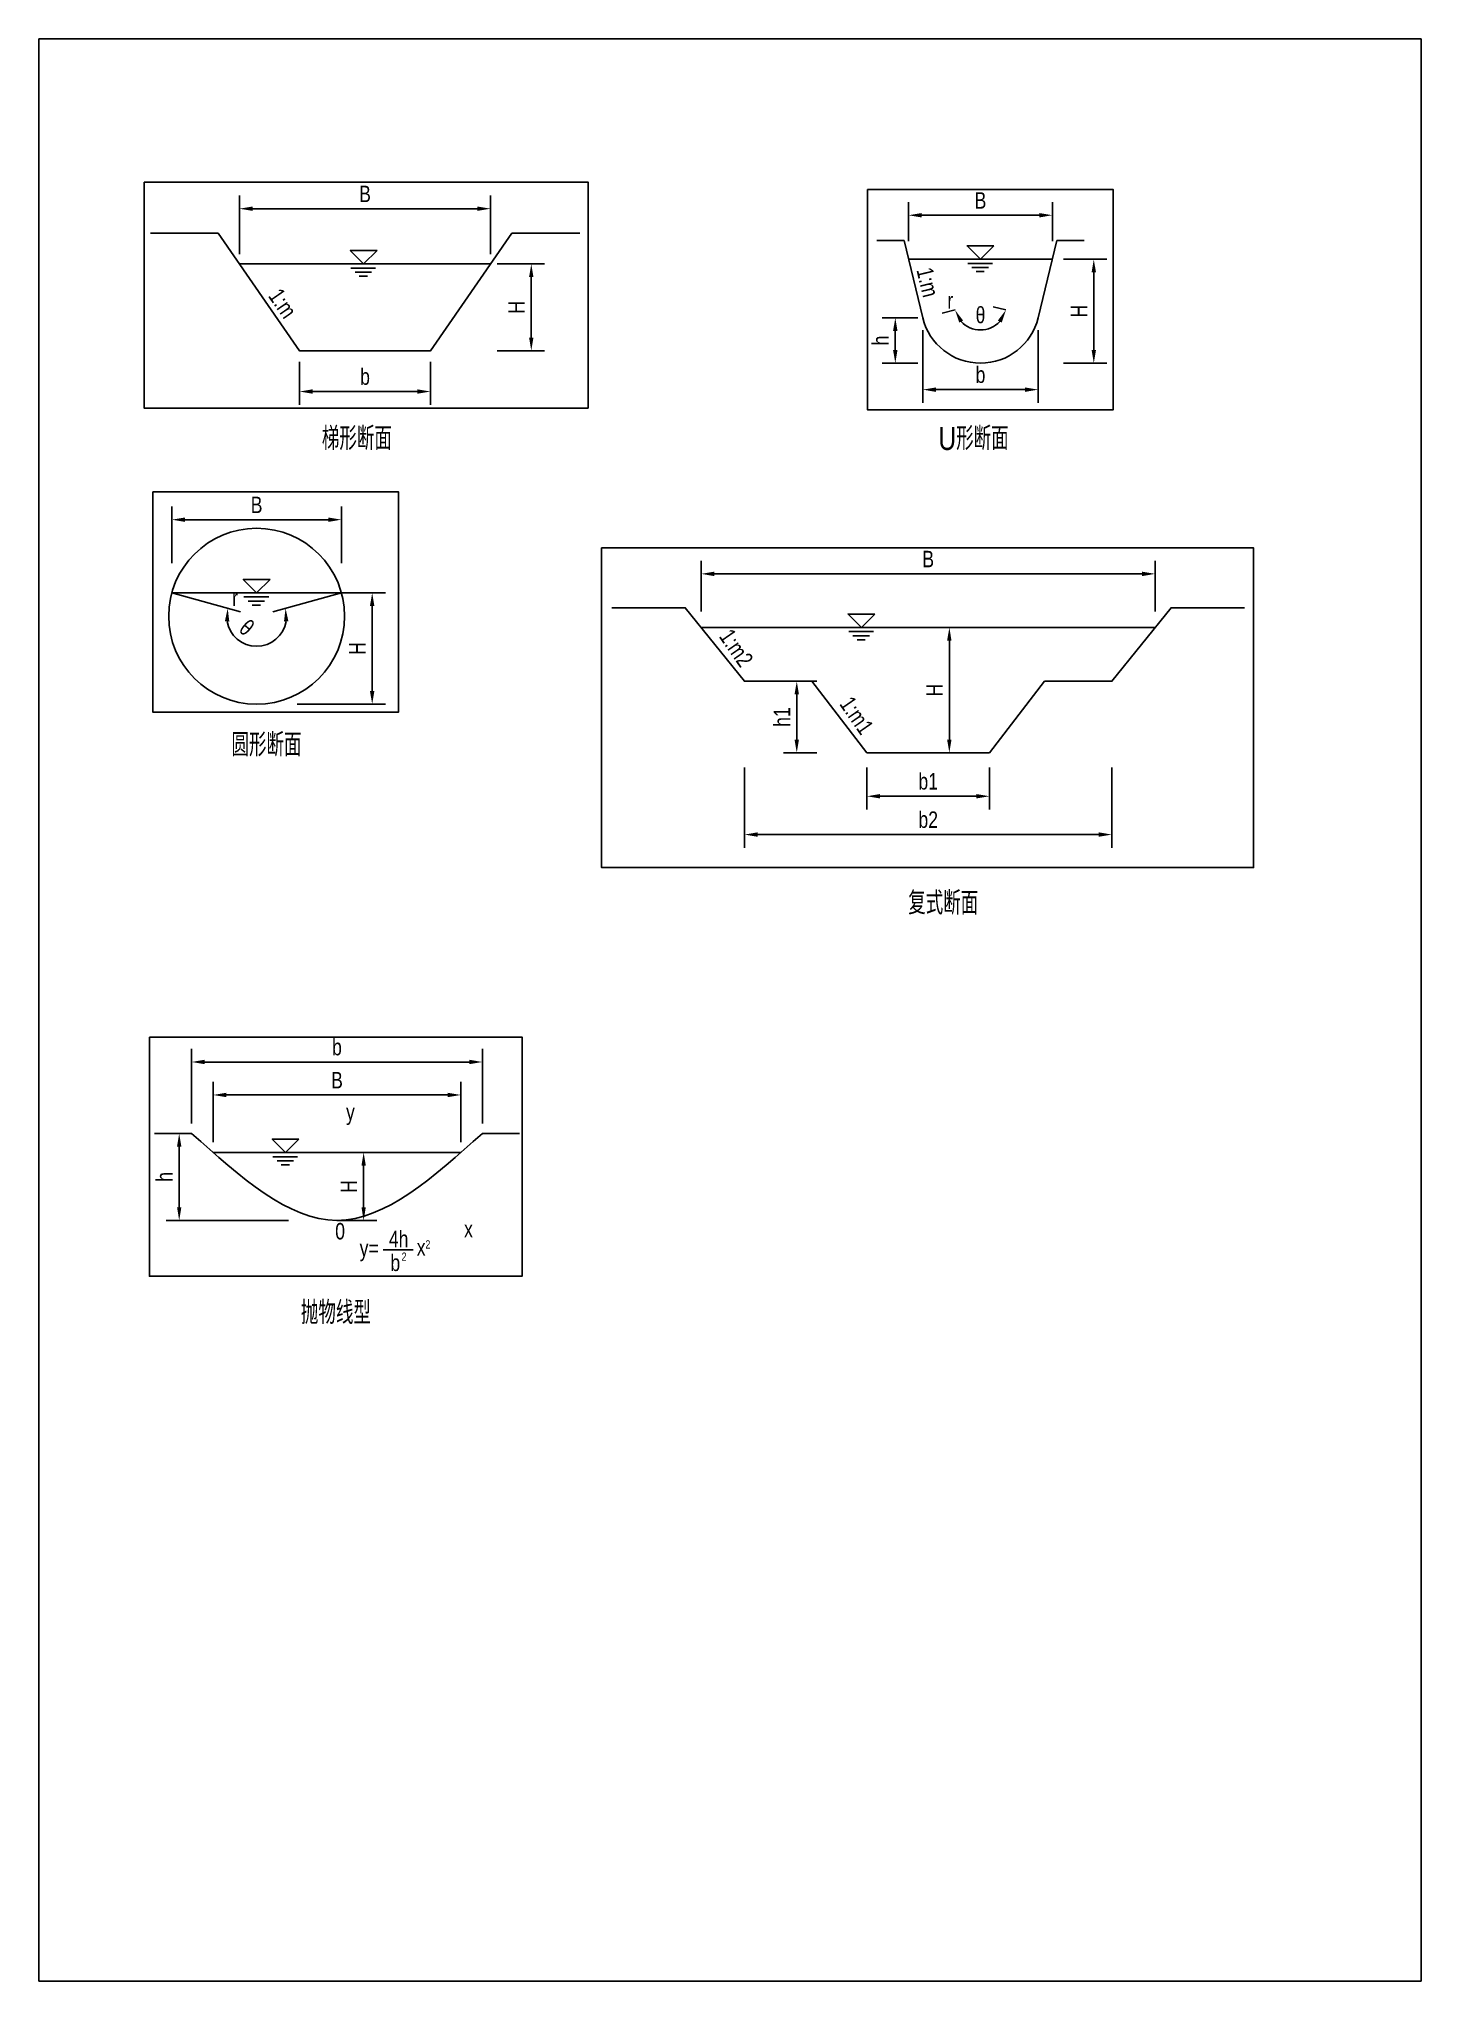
# Model space of a CAD drawing. Extents: x 128 to 338, y 196 to 491.
import ezdxf
from ezdxf.enums import TextEntityAlignment as Align

# ---------------------------------------------------------------- set-up
doc = ezdxf.new("R2010")
doc.units = 0
doc.header["$PDMODE"] = 3
doc.header["$PDSIZE"] = 1.5
doc.layers.get('0').update_dxf_attribs({"linetype": 'CONTINUOUS'})
doc.layers.get('DEFPOINTS').update_dxf_attribs({"linetype": 'CONTINUOUS'})
for name, color, linetype in [('DIM', 4, 'CONTINUOUS'), ('图框', 7, 'CONTINUOUS'), ('标注', 3, 'CONTINUOUS'), ('符号', 9, 'CONTINUOUS')]:
    doc.layers.add(name, color=color, linetype=linetype)
doc.styles.add('hz', font='simp1.shx', dxfattribs={"width": 0.8, "bigfont": 'hz.shx'})
doc.dimstyles.new('ZDM', dxfattribs={"dimtxt": 2.5, "dimasz": 2, "dimexe": 2, "dimexo": 0, "dimgap": 1, "dimtad": 1, "dimtoh": 1, "dimdec": 0, "dimzin": 0, "dimdsep": 46, "dimtxsty": 'hz', "dimcen": 0, "dimclrd": 9, "dimclre": 9, "dimclrt": 3, "dimadec": 0, "dimazin": 0, "dimtfac": 1, "dimtdec": 0, "dimtix": 1, "dimtofl": 0, "dimtmove": 2, "dimatfit": 3, "dimfxl": 1, "dimtolj": 1, "dimtzin": 0, "dimarcsym": 0})

# ---------------------------------------------------------------- blocks, each defined once
blk = doc.blocks.new('*D5')
at = {"layer": 'DEFPOINTS', "color": 0}
for p in [(197.13, 465.2), (158.96, 458.31), (197.13, 458.31)]:
    blk.add_point(p, dxfattribs=at)
at = {"layer": 'DIM', "color": 9, "lineweight": -2}
for p, q in [((158.96, 458.31), (158.96, 467.2)), ((197.13, 458.31), (197.13, 467.2)), ((160.96, 465.2), (195.13, 465.2))]:
    blk.add_line(p, q, dxfattribs=at)
at = {"layer": 'DIM', "color": 9}
for points in [[(160.96, 465.53), (160.96, 464.87), (158.96, 465.2)], [(195.13, 465.53), (195.13, 464.87), (197.13, 465.2)]]:
    blk.add_solid(points, dxfattribs=at)
at = {"layer": 'DIM', "color": 3, "insert": (178.05, 467.45), "char_height": 2.5, "attachment_point": 5, "style": 'hz'}
blk.add_mtext('\\A1;B', dxfattribs=at)
blk = doc.blocks.new('*D6')
at = {"layer": 'DEFPOINTS', "color": 0}
for p in [(198.1, 456.81), (203.31, 456.81), (198.1, 443.63)]:
    blk.add_point(p, dxfattribs=at)
at = {"layer": 'DIM', "color": 9, "lineweight": -2}
for p, q in [((198.1, 456.81), (205.31, 456.81)), ((203.31, 445.63), (203.31, 454.81)), ((198.1, 443.63), (205.31, 443.63))]:
    blk.add_line(p, q, dxfattribs=at)
at = {"layer": 'DIM', "color": 9}
for points in [[(202.97, 454.81), (203.64, 454.81), (203.31, 456.81)], [(202.97, 445.63), (203.64, 445.63), (203.31, 443.63)]]:
    blk.add_solid(points, dxfattribs=at)
at = {"layer": 'DIM', "color": 3, "insert": (201.06, 450.22), "char_height": 2.5, "attachment_point": 5, "rotation": 90, "style": 'hz'}
blk.add_mtext('\\A1;H', dxfattribs=at)
blk = doc.blocks.new('*D7')
at = {"layer": 'DEFPOINTS', "color": 0}
for p in [(168.09, 441.93), (188, 441.93), (188, 437.43)]:
    blk.add_point(p, dxfattribs=at)
at = {"layer": 'DIM', "color": 9, "lineweight": -2}
for p, q in [((168.09, 441.93), (168.09, 435.43)), ((188, 441.93), (188, 435.43)), ((170.09, 437.43), (186, 437.43))]:
    blk.add_line(p, q, dxfattribs=at)
at = {"layer": 'DIM', "color": 9}
for points in [[(170.09, 437.77), (170.09, 437.1), (168.09, 437.43)], [(186, 437.77), (186, 437.1), (188, 437.43)]]:
    blk.add_solid(points, dxfattribs=at)
at = {"layer": 'DIM', "color": 3, "insert": (178.05, 439.68), "char_height": 2.5, "attachment_point": 5, "style": 'hz'}
blk.add_mtext('\\A1;b', dxfattribs=at)
blk = doc.blocks.new('*D8')
at = {"layer": 'DEFPOINTS', "color": 0}
for p in [(267.68, 449.82), (271.55, 450.76), (275.42, 449.82), (269.83, 447.16)]:
    blk.add_point(p, dxfattribs=at)
at = {"layer": 'DIM', "color": 9, "lineweight": -2}
for p, q in [((267.68, 449.82), (265.73, 449.35)), ((275.42, 449.82), (273.47, 450.29))]:
    blk.add_line(p, q, dxfattribs=at)
blk.add_arc((271.55, 450.76), 3.98, 222.7309, 317.2691, dxfattribs=at)
at = {"layer": 'DIM', "color": 9}
for points in [[(268.33, 447.9), (268.91, 448.21), (267.68, 449.82)], [(274.18, 448.21), (274.77, 447.9), (275.42, 449.82)]]:
    blk.add_solid(points, dxfattribs=at)
at = {"layer": 'DIM', "color": 3, "insert": (271.55, 449.04), "char_height": 2.5, "attachment_point": 5, "style": 'hz'}
blk.add_mtext('\\A1;θ', dxfattribs=at)
blk = doc.blocks.new('*D9')
at = {"layer": 'DEFPOINTS', "color": 0}
for p in [(282.47, 464.21), (260.62, 460.29), (282.47, 460.29)]:
    blk.add_point(p, dxfattribs=at)
at = {"layer": 'DIM', "color": 9, "lineweight": -2}
for p, q in [((260.62, 460.29), (260.62, 466.21)), ((282.47, 460.29), (282.47, 466.21)), ((262.62, 464.21), (280.47, 464.21))]:
    blk.add_line(p, q, dxfattribs=at)
at = {"layer": 'DIM', "color": 9}
for points in [[(262.62, 464.54), (262.62, 463.87), (260.62, 464.21)], [(280.47, 464.54), (280.47, 463.87), (282.47, 464.21)]]:
    blk.add_solid(points, dxfattribs=at)
at = {"layer": 'DIM', "color": 3, "insert": (271.55, 466.46), "char_height": 2.5, "attachment_point": 5, "style": 'hz'}
blk.add_mtext('\\A1;B', dxfattribs=at)
blk = doc.blocks.new('*D10')
at = {"layer": 'DEFPOINTS', "color": 0}
for p in [(284.15, 457.52), (288.76, 457.52), (284.15, 441.74)]:
    blk.add_point(p, dxfattribs=at)
at = {"layer": 'DIM', "color": 9, "lineweight": -2}
for p, q in [((284.15, 457.52), (290.76, 457.52)), ((288.76, 443.74), (288.76, 455.52)), ((284.15, 441.74), (290.76, 441.74))]:
    blk.add_line(p, q, dxfattribs=at)
at = {"layer": 'DIM', "color": 9}
for points in [[(288.43, 455.52), (289.1, 455.52), (288.76, 457.52)], [(288.43, 443.74), (289.1, 443.74), (288.76, 441.74)]]:
    blk.add_solid(points, dxfattribs=at)
at = {"layer": 'DIM', "color": 3, "insert": (286.51, 449.63), "char_height": 2.5, "attachment_point": 5, "rotation": 90, "style": 'hz'}
blk.add_mtext('\\A1;H', dxfattribs=at)
blk = doc.blocks.new('*D11')
at = {"layer": 'DEFPOINTS', "color": 0}
for p in [(262.78, 446.77), (280.31, 446.77), (280.31, 437.72)]:
    blk.add_point(p, dxfattribs=at)
at = {"layer": 'DIM', "color": 9, "lineweight": -2}
for p, q in [((262.78, 446.77), (262.78, 435.72)), ((280.31, 446.77), (280.31, 435.72)), ((264.78, 437.72), (278.31, 437.72))]:
    blk.add_line(p, q, dxfattribs=at)
at = {"layer": 'DIM', "color": 9}
for points in [[(264.78, 438.05), (264.78, 437.38), (262.78, 437.72)], [(278.31, 438.05), (278.31, 437.38), (280.31, 437.72)]]:
    blk.add_solid(points, dxfattribs=at)
at = {"layer": 'DIM', "color": 3, "insert": (271.55, 439.97), "char_height": 2.5, "attachment_point": 5, "style": 'hz'}
blk.add_mtext('\\A1;b', dxfattribs=at)
blk = doc.blocks.new('*D12')
at = {"layer": 'DEFPOINTS', "color": 0}
for p in [(258.61, 448.63), (262.01, 448.63), (262.01, 441.74)]:
    blk.add_point(p, dxfattribs=at)
at = {"layer": 'DIM', "color": 9, "lineweight": -2}
for p, q in [((262.01, 448.63), (256.61, 448.63)), ((258.61, 443.74), (258.61, 446.63)), ((262.01, 441.74), (256.61, 441.74))]:
    blk.add_line(p, q, dxfattribs=at)
at = {"layer": 'DIM', "color": 9}
for points in [[(258.27, 446.63), (258.94, 446.63), (258.61, 448.63)], [(258.27, 443.74), (258.94, 443.74), (258.61, 441.74)]]:
    blk.add_solid(points, dxfattribs=at)
at = {"layer": 'DIM', "color": 3, "insert": (256.36, 445.18), "char_height": 2.5, "attachment_point": 5, "rotation": 90, "style": 'hz'}
blk.add_mtext('\\A1;h', dxfattribs=at)
blk = doc.blocks.new('*D13')
at = {"layer": 'DEFPOINTS', "color": 0}
for p in [(148.71, 406.86), (174.46, 406.86), (161.58, 403.3), (164.21, 399.58)]:
    blk.add_point(p, dxfattribs=at)
at = {"layer": 'DIM', "color": 9, "lineweight": -2}
for p, q in [((148.71, 406.86), (159.12, 403.98)), ((174.46, 406.86), (164.05, 403.98))]:
    blk.add_line(p, q, dxfattribs=at)
blk.add_arc((161.58, 403.3), 4.56, 189.9185, 350.0815, dxfattribs=at)
at = {"layer": 'DIM', "color": 9}
for points in [[(156.76, 402.54), (157.43, 402.5), (157.19, 404.52)], [(165.74, 402.5), (166.41, 402.54), (165.98, 404.52)]]:
    blk.add_solid(points, dxfattribs=at)
at = {"layer": 'DIM', "color": 3, "insert": (160.08, 401.57), "char_height": 2.5, "attachment_point": 5, "rotation": 318.9149, "style": 'hz'}
blk.add_mtext('\\A1;θ', dxfattribs=at)
blk = doc.blocks.new('*D14')
at = {"layer": 'DEFPOINTS', "color": 0}
for p in [(174.46, 417.97), (148.71, 411.38), (174.46, 411.38)]:
    blk.add_point(p, dxfattribs=at)
at = {"layer": 'DIM', "color": 9, "lineweight": -2}
for p, q in [((148.71, 411.38), (148.71, 419.97)), ((174.46, 411.38), (174.46, 419.97)), ((150.71, 417.97), (172.46, 417.97))]:
    blk.add_line(p, q, dxfattribs=at)
at = {"layer": 'DIM', "color": 9}
for points in [[(150.71, 418.3), (150.71, 417.63), (148.71, 417.97)], [(172.46, 418.3), (172.46, 417.63), (174.46, 417.97)]]:
    blk.add_solid(points, dxfattribs=at)
at = {"layer": 'DIM', "color": 3, "insert": (161.58, 420.22), "char_height": 2.5, "attachment_point": 5, "style": 'hz'}
blk.add_mtext('\\A1;B', dxfattribs=at)
blk = doc.blocks.new('*D15')
at = {"layer": 'DEFPOINTS', "color": 0}
for p in [(161.58, 406.86), (179.14, 406.86), (167.76, 389.94)]:
    blk.add_point(p, dxfattribs=at)
at = {"layer": 'DIM', "color": 9, "lineweight": -2}
for p, q in [((161.58, 406.86), (181.14, 406.86)), ((179.14, 391.94), (179.14, 404.86)), ((167.76, 389.94), (181.14, 389.94))]:
    blk.add_line(p, q, dxfattribs=at)
at = {"layer": 'DIM', "color": 9}
for points in [[(178.8, 404.86), (179.47, 404.86), (179.14, 406.86)], [(178.8, 391.94), (179.47, 391.94), (179.14, 389.94)]]:
    blk.add_solid(points, dxfattribs=at)
at = {"layer": 'DIM', "color": 3, "insert": (176.89, 398.4), "char_height": 2.5, "attachment_point": 5, "rotation": 90, "style": 'hz'}
blk.add_mtext('\\A1;H', dxfattribs=at)
blk = doc.blocks.new('*D16')
at = {"layer": 'DEFPOINTS', "color": 0}
for p in [(254.3, 380.32), (272.91, 380.32), (272.91, 375.96)]:
    blk.add_point(p, dxfattribs=at)
at = {"layer": 'DIM', "color": 9, "lineweight": -2}
for p, q in [((254.3, 380.32), (254.3, 373.96)), ((272.91, 380.32), (272.91, 373.96)), ((256.3, 375.96), (270.91, 375.96))]:
    blk.add_line(p, q, dxfattribs=at)
at = {"layer": 'DIM', "color": 9}
for points in [[(256.3, 376.3), (256.3, 375.63), (254.3, 375.96)], [(270.91, 376.3), (270.91, 375.63), (272.91, 375.96)]]:
    blk.add_solid(points, dxfattribs=at)
at = {"layer": 'DIM', "color": 3, "insert": (263.61, 378.21), "char_height": 2.5, "attachment_point": 5, "style": 'hz'}
blk.add_mtext('\\A1;b1', dxfattribs=at)
blk = doc.blocks.new('*D17')
at = {"layer": 'DEFPOINTS', "color": 0}
for p in [(235.7, 380.32), (291.52, 380.32), (291.52, 370.14)]:
    blk.add_point(p, dxfattribs=at)
at = {"layer": 'DIM', "color": 9, "lineweight": -2}
for p, q in [((235.7, 380.32), (235.7, 368.14)), ((291.52, 380.32), (291.52, 368.14)), ((237.7, 370.14), (289.52, 370.14))]:
    blk.add_line(p, q, dxfattribs=at)
at = {"layer": 'DIM', "color": 9}
for points in [[(237.7, 370.48), (237.7, 369.81), (235.7, 370.14)], [(289.52, 370.48), (289.52, 369.81), (291.52, 370.14)]]:
    blk.add_solid(points, dxfattribs=at)
at = {"layer": 'DIM', "color": 3, "insert": (263.61, 372.39), "char_height": 2.5, "attachment_point": 5, "style": 'hz'}
blk.add_mtext('\\A1;b2', dxfattribs=at)
blk = doc.blocks.new('*D18')
at = {"layer": 'DEFPOINTS', "color": 0}
for p in [(243.64, 393.42), (246.69, 393.42), (246.69, 382.57)]:
    blk.add_point(p, dxfattribs=at)
at = {"layer": 'DIM', "color": 9, "lineweight": -2}
for p, q in [((246.69, 393.42), (241.64, 393.42)), ((243.64, 384.57), (243.64, 391.42)), ((246.69, 382.57), (241.64, 382.57))]:
    blk.add_line(p, q, dxfattribs=at)
at = {"layer": 'DIM', "color": 9}
for points in [[(243.3, 391.42), (243.97, 391.42), (243.64, 393.42)], [(243.3, 384.57), (243.97, 384.57), (243.64, 382.57)]]:
    blk.add_solid(points, dxfattribs=at)
at = {"layer": 'DIM', "color": 3, "insert": (241.39, 387.99), "char_height": 2.5, "attachment_point": 5, "rotation": 90, "style": 'hz'}
blk.add_mtext('\\A1;h1', dxfattribs=at)
blk = doc.blocks.new('*D19')
at = {"layer": 'DEFPOINTS', "color": 0}
for p in [(298.1, 409.74), (229.11, 404.01), (298.1, 404.01)]:
    blk.add_point(p, dxfattribs=at)
at = {"layer": 'DIM', "color": 9, "lineweight": -2}
for p, q in [((229.11, 404.01), (229.11, 411.74)), ((298.1, 404.01), (298.1, 411.74)), ((231.11, 409.74), (296.1, 409.74))]:
    blk.add_line(p, q, dxfattribs=at)
at = {"layer": 'DIM', "color": 9}
for points in [[(231.11, 410.07), (231.11, 409.4), (229.11, 409.74)], [(296.1, 410.07), (296.1, 409.4), (298.1, 409.74)]]:
    blk.add_solid(points, dxfattribs=at)
at = {"layer": 'DIM', "color": 3, "insert": (263.61, 411.99), "char_height": 2.5, "attachment_point": 5, "style": 'hz'}
blk.add_mtext('\\A1;B', dxfattribs=at)
blk = doc.blocks.new('*D20')
at = {"layer": 'DEFPOINTS', "color": 0}
for p in [(266.82, 401.59), (269.66, 401.59), (269.66, 382.57)]:
    blk.add_point(p, dxfattribs=at)
at = {"layer": 'DIM', "color": 9, "lineweight": -2}
for p, q in [((269.66, 401.59), (264.82, 401.59)), ((266.82, 384.57), (266.82, 399.59)), ((269.66, 382.57), (264.82, 382.57))]:
    blk.add_line(p, q, dxfattribs=at)
at = {"layer": 'DIM', "color": 9}
for points in [[(266.48, 399.59), (267.15, 399.59), (266.82, 401.59)], [(266.48, 384.57), (267.15, 384.57), (266.82, 382.57)]]:
    blk.add_solid(points, dxfattribs=at)
at = {"layer": 'DIM', "color": 3, "insert": (264.57, 392.08), "char_height": 2.5, "attachment_point": 5, "rotation": 90, "style": 'hz'}
blk.add_mtext('\\A1;H', dxfattribs=at)
blk = doc.blocks.new('*D21')
at = {"layer": 'DEFPOINTS', "color": 0}
for p in [(173.79, 321.85), (177.84, 321.85), (173.79, 311.54)]:
    blk.add_point(p, dxfattribs=at)
at = {"layer": 'DIM', "color": 9, "lineweight": -2}
for p, q in [((173.79, 321.85), (179.84, 321.85)), ((177.84, 313.54), (177.84, 319.85)), ((173.79, 311.54), (179.84, 311.54))]:
    blk.add_line(p, q, dxfattribs=at)
at = {"layer": 'DIM', "color": 9}
for points in [[(177.51, 319.85), (178.17, 319.85), (177.84, 321.85)], [(177.51, 313.54), (178.17, 313.54), (177.84, 311.54)]]:
    blk.add_solid(points, dxfattribs=at)
at = {"layer": 'DIM', "color": 3, "insert": (175.59, 316.69), "char_height": 2.5, "attachment_point": 5, "rotation": 90, "style": 'hz'}
blk.add_mtext('\\A1;H', dxfattribs=at)
blk = doc.blocks.new('*D23')
at = {"layer": 'DEFPOINTS', "color": 0}
for p in [(149.82, 324.76), (151.7, 324.76), (166.45, 311.54)]:
    blk.add_point(p, dxfattribs=at)
at = {"layer": 'DIM', "color": 9, "lineweight": -2}
for p, q in [((151.7, 324.76), (147.82, 324.76)), ((149.82, 313.54), (149.82, 322.76)), ((166.45, 311.54), (147.82, 311.54))]:
    blk.add_line(p, q, dxfattribs=at)
at = {"layer": 'DIM', "color": 9}
for points in [[(149.49, 322.76), (150.15, 322.76), (149.82, 324.76)], [(149.49, 313.54), (150.15, 313.54), (149.82, 311.54)]]:
    blk.add_solid(points, dxfattribs=at)
at = {"layer": 'DIM', "color": 3, "insert": (147.57, 318.15), "char_height": 2.5, "attachment_point": 5, "rotation": 90, "style": 'hz'}
blk.add_mtext('\\A1;h', dxfattribs=at)
blk = doc.blocks.new('*D24')
at = {"layer": 'DEFPOINTS', "color": 0}
for p in [(195.88, 335.6), (151.7, 326.28), (195.88, 326.28)]:
    blk.add_point(p, dxfattribs=at)
at = {"layer": 'DIM', "color": 9, "lineweight": -2}
for p, q in [((151.7, 326.28), (151.7, 337.6)), ((195.88, 326.28), (195.88, 337.6)), ((153.7, 335.6), (193.88, 335.6))]:
    blk.add_line(p, q, dxfattribs=at)
at = {"layer": 'DIM', "color": 9}
for points in [[(153.7, 335.94), (153.7, 335.27), (151.7, 335.6)], [(193.88, 335.94), (193.88, 335.27), (195.88, 335.6)]]:
    blk.add_solid(points, dxfattribs=at)
at = {"layer": 'DIM', "color": 3, "insert": (173.79, 337.85), "char_height": 2.5, "attachment_point": 5, "style": 'hz'}
blk.add_mtext('\\A1;b', dxfattribs=at)
blk = doc.blocks.new('*D25')
at = {"layer": 'DEFPOINTS', "color": 0}
for p in [(192.6, 330.59), (154.98, 323.42), (192.6, 323.42)]:
    blk.add_point(p, dxfattribs=at)
at = {"layer": 'DIM', "color": 9, "lineweight": -2}
for p, q in [((154.98, 323.42), (154.98, 332.59)), ((156.98, 330.59), (190.6, 330.59)), ((192.6, 323.42), (192.6, 332.59))]:
    blk.add_line(p, q, dxfattribs=at)
at = {"layer": 'DIM', "color": 9}
for points in [[(156.98, 330.93), (156.98, 330.26), (154.98, 330.59)], [(190.6, 330.93), (190.6, 330.26), (192.6, 330.59)]]:
    blk.add_solid(points, dxfattribs=at)
at = {"layer": 'DIM', "color": 3, "insert": (173.79, 332.84), "char_height": 2.5, "attachment_point": 5, "style": 'hz'}
blk.add_mtext('\\A1;B', dxfattribs=at)

msp = doc.modelspace()

# ---------------------------------------------------------------- linework, layer by layer
for p, q in [((282.474, 457.522), (260.619, 457.522)), ((269.001, 457.522), (274.547, 457.522)), ((158.961, 456.814), (197.134, 456.814)), ((175.287, 456.814), (180.833, 456.814)), ((174.463, 406.86), (148.706, 406.86)), ((159.085, 406.86), (164.631, 406.86)), ((298.105, 401.593), (229.111, 401.593)), ((261.062, 401.593), (266.608, 401.593)), ((146.063, 324.764), (151.703, 324.764)), ((195.877, 324.764), (201.517, 324.764)), ((192.602, 321.845), (154.978, 321.845)), ((180.8, 307.049), (185.371, 307.049))]:
    msp.add_line(p, q)
for points in [[(145.436, 461.471), (155.734, 461.471), (168.093, 443.632), (178.048, 443.632)], [(210.659, 461.471), (200.361, 461.471), (188.003, 443.632), (178.048, 443.632)], [(255.802, 460.349), (259.932, 460.349), (262.779, 448.63)], [(287.291, 460.349), (283.161, 460.349), (280.314, 448.63)], [(179.87, 458.85), (175.797, 458.85), (177.833, 456.814), (179.87, 458.85)], [(273.583, 459.559), (269.51, 459.559), (271.547, 457.522), (273.583, 459.559)], [(163.621, 408.896), (159.548, 408.896), (161.585, 406.86), (163.621, 408.896)], [(215.537, 404.583), (226.702, 404.583), (235.696, 393.42), (245.93, 393.42), (254.304, 382.567), (263.608, 382.567)], [(311.678, 404.583), (300.514, 404.583), (291.52, 393.42), (281.285, 393.42), (272.912, 382.567), (263.608, 382.567)], [(255.512, 403.629), (251.439, 403.629), (253.475, 401.593), (255.512, 403.629)], [(168.017, 323.882), (163.945, 323.882), (165.981, 321.845), (168.017, 323.882)]]:
    msp.add_lwpolyline(points)
for points in [[(262.779, 448.63, 0, 0.4, 0), (264.247, 448.987, 0, 0, 0), (271.547, 450.761, 0, 0, 0)], [(280.314, 448.63, 0, 0.4, 0), (278.846, 448.987, 0, 0, 0), (271.547, 450.761, 0, 0, 0)], [(161.585, 403.304, 0, 0, 0), (150.368, 406.401, 0.5, 0, 0), (148.706, 406.86, 0, 0, 0)], [(161.585, 403.304, 0, 0, 0), (172.802, 406.401, 0.5, 0, 0), (174.463, 406.86, 0, 0, 0)], [(173.79, 311.542, 0, 0, 0), (173.79, 326.609, 0.8, 0, 0), (173.79, 328.993, 0, 0, 0)], [(173.79, 311.542, 0, 0, 0), (192.145, 311.542, 0.8, 0, 0), (194.519, 311.542, 0, 0, 0)]]:
    msp.add_lwpolyline(points, format="xyseb")
msp.add_circle((161.585, 403.304), 13.36)
msp.add_arc((271.547, 450.761), 9.022, 193.65819, 346.34181)
msp.add_spline([(151.703, 324.764), (173.79, 311.542), (195.877, 324.764)], degree=3)
at = {"layer": 'DEFPOINTS'}
for points in [[(144.492, 469.231), (211.932, 469.231), (211.932, 434.913), (144.492, 434.913)], [(254.401, 468.128), (291.696, 468.128), (291.696, 434.628), (254.401, 434.628)], [(145.837, 422.218), (183.132, 422.218), (183.132, 388.719), (145.837, 388.719)], [(213.993, 413.689), (313.047, 413.689), (313.047, 365.132), (213.993, 365.132)], [(145.298, 339.376), (201.917, 339.376), (201.917, 303.048), (145.298, 303.048)]]:
    msp.add_lwpolyline(points, close=True, dxfattribs=at)
at = {"layer": '图框'}
msp.add_lwpolyline([(128.497, 195.998), (338.497, 195.998), (338.497, 490.998), (128.497, 490.998)], close=True, dxfattribs=at)
at = {"layer": '符号', "color": 0}
for p, q in [((269.001, 457.522), (274.001, 457.522)), ((175.287, 456.814), (180.287, 456.814)), ((175.912, 456.189), (179.662, 456.189)), ((176.537, 455.564), (179.037, 455.564)), ((177.162, 454.939), (178.412, 454.939)), ((269.626, 456.897), (273.376, 456.897)), ((270.251, 456.272), (272.751, 456.272)), ((270.876, 455.647), (272.126, 455.647)), ((159.039, 406.86), (164.039, 406.86)), ((159.664, 406.235), (163.414, 406.235)), ((160.289, 405.61), (162.789, 405.61)), ((160.914, 404.985), (162.164, 404.985)), ((250.929, 401.593), (255.929, 401.593)), ((251.554, 400.968), (255.304, 400.968)), ((252.179, 400.343), (254.679, 400.343)), ((252.804, 399.718), (254.054, 399.718)), ((163.435, 321.845), (168.435, 321.845)), ((164.06, 321.22), (167.81, 321.22)), ((164.685, 320.595), (167.185, 320.595)), ((165.31, 319.97), (166.56, 319.97))]:
    msp.add_line(p, q, dxfattribs=at)

# ---------------------------------------------------------------- texts
at = {"color": 3, "style": 'hz', "width": 0.8}
for s, height, p in [('r', 2.5, (266.514, 450.014)), ('r', 2.5, (157.859, 404.841)), ('y', 2.5, (175.165, 326.761)), ('0', 2.5, (173.521, 308.65)), ('4h', 2.5, (181.668, 307.471)), ('x', 2.5, (193.096, 308.973)), ('y=', 2.5, (177.233, 306.082)), ('x', 2.5, (185.907, 306.186)), ('2', 1.25, (187.225, 307.274)), ('b', 2.5, (181.907, 303.851)), ('2', 1.25, (183.614, 305.414))]:
    msp.add_text(s, height=height, dxfattribs=at).set_placement(p)
at = {"style": 'hz', "width": 0.8}
for s, p in [('梯形断面', (171.495, 428.555)), ('U形断面', (265.145, 428.555)), ('圆形断面', (157.755, 382.014)), ('复式断面', (260.57, 357.999)), ('抛物线型', (168.308, 295.786))]:
    msp.add_text(s, height=3.5, dxfattribs=at).set_placement(p)
at = {"layer": '标注', "style": 'hz', "width": 0.8}
for s, rotation, p in [('1:m', 283.66, (261.598, 453.559)), ('1:m', 304.71, (163.901, 449.685)), ('1:m2', 304.71, (232.813, 397.358)), ('1:m1', 304.71, (251.108, 387.103))]:
    msp.add_text(s, height=2.5, rotation=rotation, dxfattribs=at).set_placement(p, align=Align.BOTTOM_CENTER)

# ---------------------------------------------------------------- dimensions: what is measured, and where the dimension line sits
at = {"layer": 'DIM'}
for base, p1, p2, text, override, picture, middle in [((197.134, 465.2), (158.961, 458.306), (197.134, 458.306), 'B', {"dimlfac": 38.173746, "dimzin": 9}, '*D5', (178.048, 467.45)), ((282.474, 464.206), (260.619, 460.287), (282.474, 460.287), 'B', {"dimlfac": 19.910141, "dimzin": 9, "dimadec": 3, "dimtmove": 0, "dimatfit": 0}, '*D9', (271.547, 466.456)), ((280.314, 437.718), (262.779, 446.77), (280.314, 446.77), 'b', {"dimlfac": 19.910141, "dimzin": 9, "dimadec": 3, "dimtmove": 0, "dimatfit": 0}, '*D11', (271.547, 439.968)), ((188.003, 437.433), (168.093, 441.935), (188.003, 441.935), 'b', {"dimlfac": 19.910141, "dimzin": 9}, '*D7', (178.048, 439.683)), ((174.463, 417.966), (148.706, 411.381), (174.463, 411.381), 'B', {"dimlfac": 19.910141, "dimzin": 9, "dimadec": 3, "dimtmove": 0, "dimatfit": 0}, '*D14', (161.585, 420.216)), ((298.105, 409.738), (229.111, 404.013), (298.105, 404.013), 'B', {"dimlfac": 19.910141, "dimzin": 9, "dimadec": 3, "dimatfit": 0}, '*D19', (263.608, 411.988)), ((291.52, 370.144), (235.696, 380.322), (291.52, 380.322), 'b2', {"dimlfac": 19.910141, "dimzin": 9, "dimadec": 3, "dimatfit": 0}, '*D17', (263.608, 372.394)), ((272.912, 375.965), (254.304, 380.322), (272.912, 380.322), 'b1', {"dimlfac": 19.910141, "dimzin": 9, "dimadec": 3, "dimatfit": 0}, '*D16', (263.608, 378.215)), ((195.877, 335.603), (151.703, 326.284), (195.877, 326.284), 'b', {"dimlfac": 19.910141, "dimzin": 9, "dimadec": 3, "dimatfit": 0}, '*D24', (173.79, 337.853)), ((192.602, 330.593), (154.978, 323.418), (192.602, 323.418), 'B', {"dimlfac": 19.910141, "dimzin": 9, "dimadec": 3, "dimatfit": 0}, '*D25', (173.79, 332.843))]:
    dim = msp.add_linear_dim(base=base, p1=p1, p2=p2, text=text, dimstyle='ZDM', override=override, dxfattribs=at)
    dim.commit()
    dim.dimension.update_dxf_attribs({"geometry": picture, "text_midpoint": middle})
for base, p1, p2, text, override, picture, middle in [((288.763, 457.522), (284.149, 441.738), (284.149, 457.522), 'H', {"dimlfac": 19.910141, "dimzin": 9, "dimadec": 3, "dimtmove": 0, "dimatfit": 0}, '*D10', (286.513, 449.63)), ((203.305, 456.814), (198.103, 443.632), (198.103, 456.814), 'H', {"dimlfac": 16.035835, "dimzin": 9}, '*D6', (201.055, 450.223)), ((258.607, 448.63), (262.01, 441.738), (262.01, 448.63), 'h', {"dimlfac": 19.910141, "dimzin": 9, "dimadec": 3, "dimatfit": 0}, '*D12', (256.357, 445.184)), ((266.817, 401.593), (269.657, 382.567), (269.657, 401.593), 'H', {"dimlfac": 19.910141, "dimzin": 9, "dimadec": 3, "dimatfit": 0}, '*D20', (264.567, 392.08)), ((243.637, 393.42), (246.694, 382.567), (246.694, 393.42), 'h1', {"dimlfac": 19.910141, "dimzin": 9, "dimadec": 3, "dimatfit": 0}, '*D18', (241.387, 387.993)), ((149.821, 324.764), (166.455, 311.542), (151.703, 324.764), 'h', {"dimlfac": 19.910141, "dimzin": 9, "dimadec": 3, "dimatfit": 0}, '*D23', (147.571, 318.153)), ((177.842, 321.845), (173.79, 311.542), (173.79, 321.845), 'H', {"dimlfac": 19.910141, "dimzin": 9, "dimadec": 3, "dimatfit": 0}, '*D21', (175.592, 316.694))]:
    dim = msp.add_linear_dim(base=base, p1=p1, p2=p2, angle=90, text=text, dimstyle='ZDM', override=override, dxfattribs=at)
    dim.commit()
    dim.dimension.update_dxf_attribs({"geometry": picture, "text_midpoint": middle})
dim = msp.add_angular_dim_3p(base=(269.835, 447.163), center=(271.547, 450.761), p1=(275.418, 449.82), p2=(267.675, 449.82), text='θ', dimstyle='ZDM', override={"dimlfac": 19.910141, "dimzin": 9, "dimadec": 3, "dimtmove": 0, "dimatfit": 0}, dxfattribs=at)
dim.commit()
dim.dimension.update_dxf_attribs({"geometry": '*D8', "text_midpoint": (271.547, 449.039)})
dim = msp.add_angular_dim_3p(base=(164.208, 399.578), center=(161.585, 403.304), p1=(148.706, 406.86), p2=(174.463, 406.86), text='θ', dimstyle='ZDM', override={"dimlfac": 19.910141, "dimadec": 3, "dimtmove": 0, "dimatfit": 0}, dxfattribs=at)
dim.commit()
dim.dimension.update_dxf_attribs({"geometry": '*D13', "text_midpoint": (158.59, 399.869), "dimtype": 165})
dim = msp.add_linear_dim(base=(179.138, 406.86), p1=(167.755, 389.944), p2=(161.585, 406.86), angle=90, text='H', dimstyle='ZDM', override={"dimlfac": 19.910141, "dimzin": 9, "dimadec": 3, "dimtmove": 0, "dimatfit": 0}, dxfattribs=at)
dim.commit()
dim.dimension.update_dxf_attribs({"geometry": '*D15', "text_midpoint": (179.138, 398.402), "dimtype": 160})

doc.saveas('drawing.dxf')
